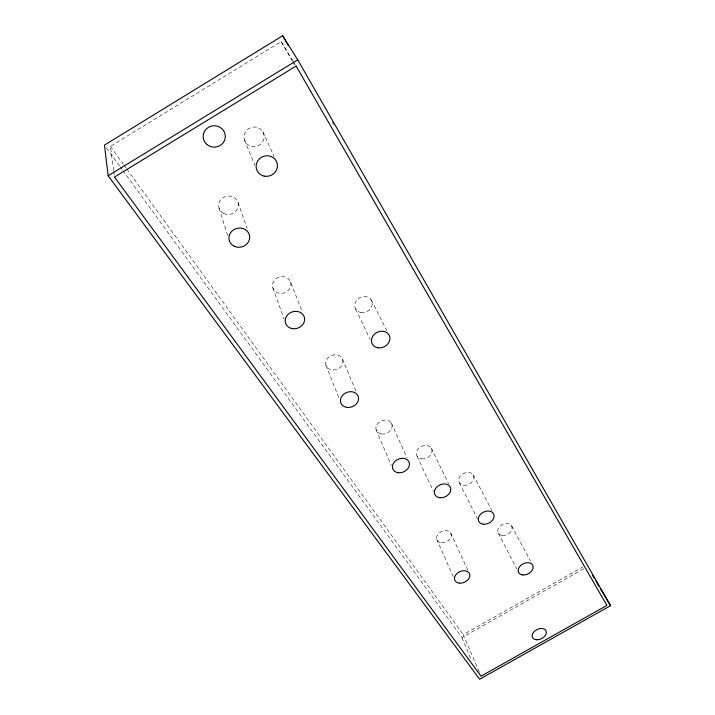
<?xml version="1.0" encoding="UTF-8"?>
<svg xmlns="http://www.w3.org/2000/svg" width="715" height="715" viewBox="0 0 715 715"><rect width="100%" height="100%" fill="white"/><g stroke="black" fill="none" stroke-linecap="round" stroke-linejoin="round"><path stroke-width="0.54" stroke-dasharray="3.58 2.68" d="M113.631 170.465L110.432 146.361L281.174 41.631L292.667 60.426M479.291 672.109L463.266 634.598L582.85 566.959M122.819 170.42L461.953 637.619L584.441 568.362M106.419 147.826L119.539 165.907M120.191 166.809L122.167 169.518M110.432 146.361L123.498 164.441M124.151 165.344L126.117 168.061M126.77 168.963L463.266 634.598M293.248 61.365L295.545 65.119M281.174 41.631L292.319 60.963M292.882 61.928L294.553 64.824M332.153 121.988L334.37 125.858M511.547 525.686L530.467 560.989M473.214 474.876L491.893 510.617M498.328 533.238L516.695 568.809M371.291 299.978L386.887 330.786M459.441 482.813L477.504 518.867M431.243 448.091L448.564 483.626M355.739 309.184L370.102 339.393M417.122 456.277L433.326 491.151M450.62 532.898L467.771 569.998M262.754 131.64L274.149 156.567M391.266 422.869L406.996 457.761M436.659 539.19L453.221 576.558M376.063 429.697L391.284 465.286M461.953 637.619L471.435 659.963M342.7 359.743A8.83 7.445 -21.8 0 1 331.849 369.95A8.83 7.445 -21.8 0 1 328.31 357.527A8.83 7.445 -21.8 0 1 342.7 359.743L356.159 391.597M244.414 139.818L254.853 165.183M325.897 365.142L339.026 398.335M290.656 282.219A9.34 8.303 -18.5 0 1 279.351 293.239A9.34 8.303 -18.5 0 1 275.177 279.476A9.34 8.303 -18.5 0 1 290.656 282.219L302.311 311.981M272.826 287.814L284.025 318.926M237.943 202.39L247.104 228.371M219.058 208.172L227.987 236.576M113.774 171.564L114.212 174.844M360.896 312.491A9.045 7.82 -26.5 0 0 372.095 301.855A9.045 7.82 -26.5 0 0 357.509 299.299A9.045 7.82 -26.5 0 0 360.896 312.491M381.533 434.014A8.392 6.739 -23.7 0 0 391.981 424.469A8.392 6.739 -23.7 0 0 378.53 422.681A8.392 6.739 -23.7 0 0 381.533 434.014M463.704 485.253A7.954 6.051 -26.8 0 0 473.804 476.342A7.954 6.051 -26.8 0 0 461.434 474.885A7.954 6.051 -26.8 0 0 463.704 485.253M441.468 542.756A7.722 5.702 -24.5 0 0 451.219 534.257A7.722 5.702 -24.5 0 0 439.117 533.086A7.722 5.702 -24.5 0 0 441.468 542.756M223.786 213.472A9.885 9.215 -10.4 0 0 238.345 204.758A9.885 9.215 -10.4 0 0 223.321 197.483A9.885 9.215 -10.4 0 0 223.786 213.472M251.626 146.414A10.126 9.787 -18.8 0 0 263.799 133.973A10.126 9.787 -18.8 0 0 246.854 130.148A10.126 9.787 -18.8 0 0 251.626 146.414M421.618 458.86A8.178 6.399 -25.4 0 0 431.905 449.628A8.178 6.399 -25.4 0 0 418.99 448.001A8.178 6.399 -25.4 0 0 421.618 458.86M502.305 535.446A7.624 5.541 -27.2 0 0 512.074 527.035A7.624 5.541 -27.2 0 0 500.393 525.856A7.624 5.541 -27.2 0 0 502.305 535.446"/><path stroke-width="1.07" d="M282.666 35.75L104.453 145.118L108.153 175.783L479.622 679.25L610.547 605.677L297.744 59.863L282.666 35.75L288.225 45.438M108.153 175.783L297.744 59.863M592.449 575.271L594.147 578.122M595.836 580.973L599.233 586.675M600.368 588.57L610.547 605.677M296.117 66.057L114.498 177.043L481.025 676.167L606.901 605.417L296.117 66.057M206.68 144.278A11.083 10.698 -1.4 0 0 225.046 138.844A11.083 10.698 -1.4 0 0 211.023 126.215A11.083 10.698 -1.4 0 0 206.68 144.278M536.527 639.764A7.579 5.085 -26.2 0 0 546.34 631.658A7.579 5.085 -26.2 0 0 534.865 630.925A7.579 5.085 -26.2 0 0 536.527 639.764M483.367 524.229A8.33 6.14 -26.7 0 0 494.002 515.006A8.33 6.14 -26.7 0 0 481.15 513.656A8.33 6.14 -26.7 0 0 483.367 524.229M459.522 583.163A8.071 5.774 -24.5 0 0 469.764 574.386A8.071 5.774 -24.5 0 0 457.189 573.341A8.071 5.774 -24.5 0 0 459.522 583.163M292.346 328.641A9.867 8.58 -19.2 0 0 304.322 317.111A9.867 8.58 -19.2 0 0 288.056 314.403A9.867 8.58 -19.2 0 0 292.346 328.641M377.869 347.794A9.536 8.053 -26.3 0 0 389.72 336.694A9.536 8.053 -26.3 0 0 374.437 334.182A9.536 8.053 -26.3 0 0 377.869 347.794M398.255 472.713A8.812 6.882 -23.8 0 0 409.275 462.811A8.812 6.882 -23.8 0 0 395.243 461.112A8.812 6.882 -23.8 0 0 398.255 472.713M264.103 176.087A10.734 10.207 -20.6 0 0 277.062 162.993A10.734 10.207 -20.6 0 0 259.17 159.105A10.734 10.207 -20.6 0 0 264.103 176.087M234.279 246.255A10.466 9.59 -12.8 0 0 249.714 237.067A10.466 9.59 -12.8 0 0 233.885 229.604A10.466 9.59 -12.8 0 0 234.279 246.255M346.873 407.38A9.295 7.651 -22.1 0 0 358.331 396.736A9.295 7.651 -22.1 0 0 343.272 394.608A9.295 7.651 -22.1 0 0 346.873 407.38M439.832 497.729A8.58 6.524 -25.4 0 0 450.673 488.157A8.58 6.524 -25.4 0 0 437.214 486.629A8.58 6.524 -25.4 0 0 439.832 497.729M522.835 574.958A7.963 5.613 -27.1 0 0 533.104 566.28A7.963 5.613 -27.1 0 0 520.985 565.216A7.963 5.613 -27.1 0 0 522.835 574.958"/></g></svg>
